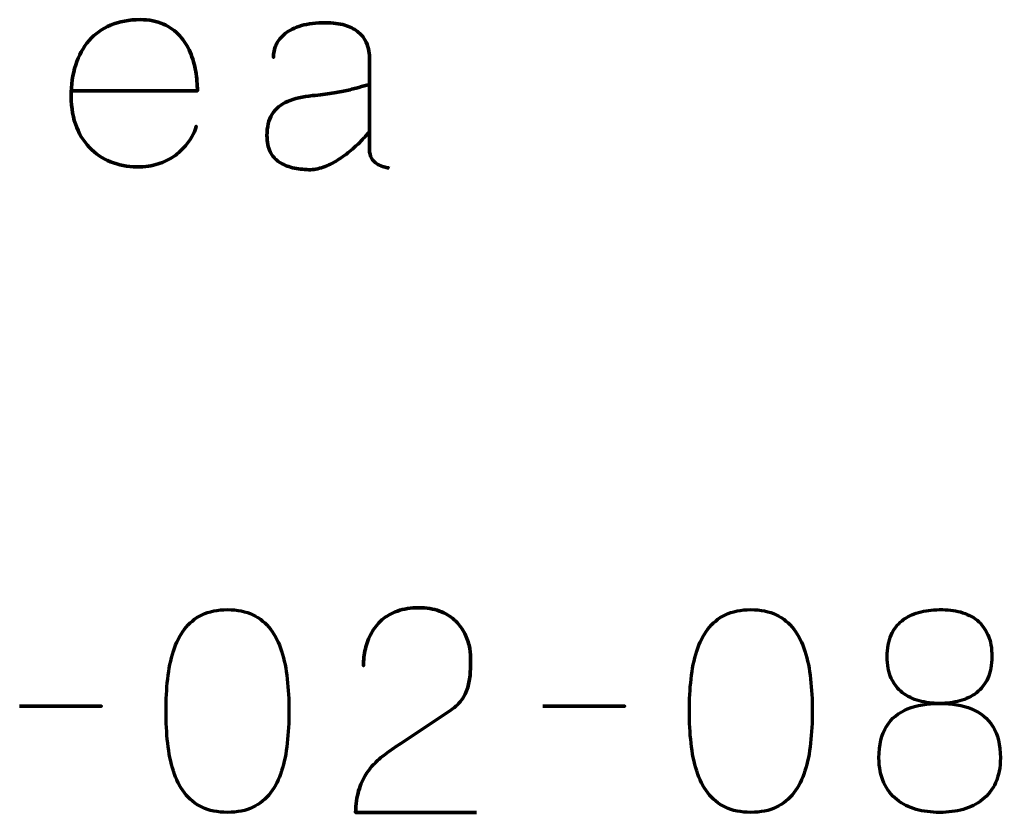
# Model space of a CAD drawing. Header units: centimetres. Extents: x -211 to 242, y -245 to 228.
# Drawn here: x 181.5 to 242.3, y -244.5 to -195.2 of the extents above; entities that cross this region are included whole.
import ezdxf

# ---------------------------------------------------------------- set-up
doc = ezdxf.new("R2010")
doc.units = ezdxf.units.CM
doc.header["$MEASUREMENT"] = 0
doc.layers.add('Layer 1', color=7, linetype='Continuous')

msp = doc.modelspace()

# ---------------------------------------------------------------- linework, layer by layer
at = {"layer": 'Layer 1', "color": 30, "lineweight": 211}
for points, knots in [([(184.67044, -199.6625), (184.67044, -199.6625), (192.48375, -199.6625), (192.48375, -199.6625), (192.48375, -199.6625), (192.48667, -199.26921), (192.45171, -198.8701), (192.38179, -198.45642), (192.38179, -198.45642), (192.31187, -198.04565), (192.19534, -197.64945), (192.03511, -197.26782), (192.03511, -197.26782), (191.87489, -196.88618), (191.65639, -196.54242), (191.38546, -196.23944), (191.38546, -196.23944), (191.11162, -195.93355), (190.77368, -195.69175), (190.37165, -195.51404), (190.37165, -195.51404), (189.96963, -195.33634), (189.48894, -195.24311), (188.93543, -195.2402), (188.93543, -195.2402), (188.24499, -195.24311), (187.63321, -195.35673), (187.10008, -195.58105), (187.10008, -195.58105), (186.56987, -195.80537), (186.12123, -196.12583), (185.75999, -196.54533), (185.75999, -196.54533), (185.39584, -196.96193), (185.11908, -197.46592), (184.93263, -198.04857), (184.93263, -198.04857), (184.74618, -198.63413), (184.65296, -199.28961), (184.65296, -200.01209), (184.65296, -200.01209), (184.65587, -200.73749), (184.7724, -201.3784), (184.99381, -201.929), (184.99381, -201.929), (185.21813, -202.47961), (185.52693, -202.94281), (185.92313, -203.30988), (185.92313, -203.30988), (186.31642, -203.67986), (186.77089, -203.95662), (187.28653, -204.13724), (187.28653, -204.13724), (187.79926, -204.31786), (188.34986, -204.39943), (188.93543, -204.38195), (188.93543, -204.38195), (189.40446, -204.36447), (189.82105, -204.28873), (190.18521, -204.15472), (190.18521, -204.15472), (190.54936, -204.0178), (190.8669, -203.84883), (191.13784, -203.6449), (191.13784, -203.6449), (191.40585, -203.44098), (191.63017, -203.2254), (191.8108, -202.99816), (191.8108, -202.99816), (191.99142, -202.77093), (192.13125, -202.55535), (192.2303, -202.35142), (192.2303, -202.35142), (192.32935, -202.15041), (192.39053, -201.98144), (192.41384, -201.84743), (192.41384, -201.84743), (192.39053, -201.98144), (192.32935, -202.15041), (192.2303, -202.35142), (192.2303, -202.35142), (192.13125, -202.55535), (191.99142, -202.77093), (191.8108, -202.99816), (191.8108, -202.99816), (191.63017, -203.2254), (191.40585, -203.44098), (191.13784, -203.6449), (191.13784, -203.6449), (190.8669, -203.84883), (190.54936, -204.0178), (190.18521, -204.15472), (190.18521, -204.15472), (189.82105, -204.28873), (189.40446, -204.36447), (188.93543, -204.38195), (188.93543, -204.38195), (188.34986, -204.39943), (187.79926, -204.31786), (187.28653, -204.13724), (187.28653, -204.13724), (186.77089, -203.95662), (186.31642, -203.67986), (185.92313, -203.30988), (185.92313, -203.30988), (185.52693, -202.94281), (185.21813, -202.47961), (184.99381, -201.929), (184.99381, -201.929), (184.7724, -201.3784), (184.65587, -200.73749), (184.65296, -200.01209), (184.65296, -200.01209), (184.65296, -199.28961), (184.74618, -198.63413), (184.93263, -198.04857), (184.93263, -198.04857), (185.11908, -197.46592), (185.39584, -196.96193), (185.75999, -196.54533), (185.75999, -196.54533), (186.12123, -196.12583), (186.56987, -195.80537), (187.10008, -195.58105), (187.10008, -195.58105), (187.63321, -195.35673), (188.24499, -195.24311), (188.93543, -195.2402), (188.93543, -195.2402), (189.48894, -195.24311), (189.96963, -195.33634), (190.37165, -195.51404), (190.37165, -195.51404), (190.77368, -195.69175), (191.11162, -195.93355), (191.38546, -196.23944), (191.38546, -196.23944), (191.65639, -196.54242), (191.87489, -196.88618), (192.03511, -197.26782), (192.03511, -197.26782), (192.19534, -197.64945), (192.31187, -198.04565), (192.38179, -198.45642), (192.38179, -198.45642), (192.45171, -198.8701), (192.48667, -199.26921), (192.48375, -199.6625), (192.48375, -199.6625), (192.48375, -199.6625), (184.67044, -199.6625), (184.67044, -199.6625)], [0, 0, 0, 0, 0.02631579, 0.02631579, 0.02631579, 0.02631579, 0.05263158, 0.05263158, 0.05263158, 0.05263158, 0.07894737, 0.07894737, 0.07894737, 0.07894737, 0.10526316, 0.10526316, 0.10526316, 0.10526316, 0.13157895, 0.13157895, 0.13157895, 0.13157895, 0.15789474, 0.15789474, 0.15789474, 0.15789474, 0.18421053, 0.18421053, 0.18421053, 0.18421053, 0.21052632, 0.21052632, 0.21052632, 0.21052632, 0.23684211, 0.23684211, 0.23684211, 0.23684211, 0.26315789, 0.26315789, 0.26315789, 0.26315789, 0.28947368, 0.28947368, 0.28947368, 0.28947368, 0.31578947, 0.31578947, 0.31578947, 0.31578947, 0.34210526, 0.34210526, 0.34210526, 0.34210526, 0.36842105, 0.36842105, 0.36842105, 0.36842105, 0.39473684, 0.39473684, 0.39473684, 0.39473684, 0.42105263, 0.42105263, 0.42105263, 0.42105263, 0.44736842, 0.44736842, 0.44736842, 0.44736842, 0.47368421, 0.47368421, 0.47368421, 0.47368421, 0.5, 0.5, 0.5, 0.5, 0.52631579, 0.52631579, 0.52631579, 0.52631579, 0.55263158, 0.55263158, 0.55263158, 0.55263158, 0.57894737, 0.57894737, 0.57894737, 0.57894737, 0.60526316, 0.60526316, 0.60526316, 0.60526316, 0.63157895, 0.63157895, 0.63157895, 0.63157895, 0.65789474, 0.65789474, 0.65789474, 0.65789474, 0.68421053, 0.68421053, 0.68421053, 0.68421053, 0.71052632, 0.71052632, 0.71052632, 0.71052632, 0.73684211, 0.73684211, 0.73684211, 0.73684211, 0.76315789, 0.76315789, 0.76315789, 0.76315789, 0.78947368, 0.78947368, 0.78947368, 0.78947368, 0.81578947, 0.81578947, 0.81578947, 0.81578947, 0.84210526, 0.84210526, 0.84210526, 0.84210526, 0.86842105, 0.86842105, 0.86842105, 0.86842105, 0.89473684, 0.89473684, 0.89473684, 0.89473684, 0.92105263, 0.92105263, 0.92105263, 0.92105263, 0.94736842, 0.94736842, 0.94736842, 0.94736842, 0.97368421, 0.97368421, 0.97368421, 0.97368421, 1, 1, 1, 1]), ([(204.40474, -204.45187), (204.40183, -204.45187), (204.35813, -204.44604), (204.27656, -204.43439), (204.27656, -204.43439), (204.19207, -204.42274), (204.09011, -204.39361), (203.96775, -204.35282), (203.96775, -204.35282), (203.8454, -204.31203), (203.72304, -204.25086), (203.60069, -204.16929), (203.60069, -204.16929), (203.47833, -204.0848), (203.37637, -203.9741), (203.29188, -203.83718), (203.29188, -203.83718), (203.21031, -203.69734), (203.16661, -203.52546), (203.1637, -203.31571), (203.1637, -203.31571), (203.1637, -203.31571), (203.1637, -197.56497), (203.1637, -197.56497), (203.1637, -197.56497), (203.16661, -197.41639), (203.14622, -197.24742), (203.10544, -197.06098), (203.10544, -197.06098), (203.06756, -196.87453), (202.99182, -196.68808), (202.88403, -196.49581), (202.88403, -196.49581), (202.77624, -196.30645), (202.61892, -196.13165), (202.415, -195.97142), (202.415, -195.97142), (202.21398, -195.8112), (201.94888, -195.68301), (201.62551, -195.58396), (201.62551, -195.58396), (201.30214, -195.48491), (200.90594, -195.43539), (200.43691, -195.43247), (200.43691, -195.43247), (199.84843, -195.43539), (199.34735, -195.49657), (198.93659, -195.61601), (198.93659, -195.61601), (198.52291, -195.73545), (198.1908, -195.89859), (197.93443, -196.10252), (197.93443, -196.10252), (197.68098, -196.30936), (197.49453, -196.53951), (197.378, -196.79587), (197.378, -196.79587), (197.25856, -197.05515), (197.20029, -197.32317), (197.20321, -197.59993), (197.20321, -197.59993), (197.20029, -197.32317), (197.25856, -197.05515), (197.378, -196.79587), (197.378, -196.79587), (197.49453, -196.53951), (197.68098, -196.30936), (197.93443, -196.10252), (197.93443, -196.10252), (198.1908, -195.89859), (198.52291, -195.73545), (198.93659, -195.61601), (198.93659, -195.61601), (199.34735, -195.49657), (199.84843, -195.43539), (200.43691, -195.43247), (200.43691, -195.43247), (200.90594, -195.43539), (201.30214, -195.48491), (201.62551, -195.58396), (201.62551, -195.58396), (201.94888, -195.68301), (202.21398, -195.8112), (202.415, -195.97142), (202.415, -195.97142), (202.61892, -196.13165), (202.77624, -196.30645), (202.88403, -196.49581), (202.88403, -196.49581), (202.99182, -196.68808), (203.06756, -196.87453), (203.10544, -197.06098), (203.10544, -197.06098), (203.14622, -197.24742), (203.16661, -197.41639), (203.1637, -197.56497), (203.1637, -197.56497), (203.1637, -197.56497), (203.1637, -203.31571), (203.1637, -203.31571), (203.1637, -203.31571), (203.16661, -203.52546), (203.21031, -203.69734), (203.29188, -203.83718), (203.29188, -203.83718), (203.37637, -203.9741), (203.47833, -204.0848), (203.60069, -204.16929), (203.60069, -204.16929), (203.72304, -204.25086), (203.8454, -204.31203), (203.96775, -204.35282), (203.96775, -204.35282), (204.09011, -204.39361), (204.19207, -204.42274), (204.27656, -204.43439), (204.27656, -204.43439), (204.35813, -204.44604), (204.40183, -204.45187), (204.40474, -204.45187)], [0, 0, 0, 0, 0.03333333, 0.03333333, 0.03333333, 0.03333333, 0.06666667, 0.06666667, 0.06666667, 0.06666667, 0.1, 0.1, 0.1, 0.1, 0.13333333, 0.13333333, 0.13333333, 0.13333333, 0.16666667, 0.16666667, 0.16666667, 0.16666667, 0.2, 0.2, 0.2, 0.2, 0.23333333, 0.23333333, 0.23333333, 0.23333333, 0.26666667, 0.26666667, 0.26666667, 0.26666667, 0.3, 0.3, 0.3, 0.3, 0.33333333, 0.33333333, 0.33333333, 0.33333333, 0.36666667, 0.36666667, 0.36666667, 0.36666667, 0.4, 0.4, 0.4, 0.4, 0.43333333, 0.43333333, 0.43333333, 0.43333333, 0.46666667, 0.46666667, 0.46666667, 0.46666667, 0.5, 0.5, 0.5, 0.5, 0.53333333, 0.53333333, 0.53333333, 0.53333333, 0.56666667, 0.56666667, 0.56666667, 0.56666667, 0.6, 0.6, 0.6, 0.6, 0.63333333, 0.63333333, 0.63333333, 0.63333333, 0.66666667, 0.66666667, 0.66666667, 0.66666667, 0.7, 0.7, 0.7, 0.7, 0.73333333, 0.73333333, 0.73333333, 0.73333333, 0.76666667, 0.76666667, 0.76666667, 0.76666667, 0.8, 0.8, 0.8, 0.8, 0.83333333, 0.83333333, 0.83333333, 0.83333333, 0.86666667, 0.86666667, 0.86666667, 0.86666667, 0.9, 0.9, 0.9, 0.9, 0.93333333, 0.93333333, 0.93333333, 0.93333333, 0.96666667, 0.96666667, 0.96666667, 0.96666667, 1, 1, 1, 1]), ([(203.1637, -202.16206), (203.05591, -202.31646), (202.90442, -202.49708), (202.70923, -202.70393), (202.70923, -202.70393), (202.51405, -202.91368), (202.28681, -203.12635), (202.02754, -203.34484), (202.02754, -203.34484), (201.76826, -203.56333), (201.4915, -203.76726), (201.19726, -203.95371), (201.19726, -203.95371), (200.90302, -204.14015), (200.60296, -204.28873), (200.29707, -204.39943), (200.29707, -204.39943), (199.99118, -204.51013), (199.69403, -204.56257), (199.40562, -204.55675), (199.40562, -204.55675), (199.04146, -204.54509), (198.70061, -204.50431), (198.38598, -204.43148), (198.38598, -204.43148), (198.07135, -204.35573), (197.79751, -204.24212), (197.55862, -204.08189), (197.55862, -204.08189), (197.32265, -203.92457), (197.1362, -203.71191), (197.00511, -203.44389), (197.00511, -203.44389), (196.8711, -203.17587), (196.80409, -202.84085), (196.80118, -202.44173), (196.80118, -202.44173), (196.80118, -201.90278), (196.90897, -201.45997), (197.12455, -201.1133), (197.12455, -201.1133), (197.33722, -200.76953), (197.65476, -200.50443), (198.07427, -200.32089), (198.07427, -200.32089), (198.49669, -200.13445), (199.01524, -200.015), (199.63285, -199.95965), (199.63285, -199.95965), (200.09023, -199.91595), (200.48934, -199.86643), (200.83602, -199.81108), (200.83602, -199.81108), (201.1827, -199.75572), (201.48859, -199.69746), (201.75952, -199.63628), (201.75952, -199.63628), (202.02754, -199.5751), (202.27516, -199.51101), (202.50239, -199.44692), (202.50239, -199.44692), (202.72671, -199.38574), (202.94812, -199.32165), (203.1637, -199.26047), (203.1637, -199.26047), (202.94812, -199.32165), (202.72671, -199.38574), (202.50239, -199.44692), (202.50239, -199.44692), (202.27516, -199.51101), (202.02754, -199.5751), (201.75952, -199.63628), (201.75952, -199.63628), (201.48859, -199.69746), (201.1827, -199.75572), (200.83602, -199.81108), (200.83602, -199.81108), (200.48934, -199.86643), (200.09023, -199.91595), (199.63285, -199.95965), (199.63285, -199.95965), (199.01524, -200.015), (198.49669, -200.13445), (198.07427, -200.32089), (198.07427, -200.32089), (197.65476, -200.50443), (197.33722, -200.76953), (197.12455, -201.1133), (197.12455, -201.1133), (196.90897, -201.45997), (196.80118, -201.90278), (196.80118, -202.44173), (196.80118, -202.44173), (196.80409, -202.84085), (196.8711, -203.17587), (197.00511, -203.44389), (197.00511, -203.44389), (197.1362, -203.71191), (197.32265, -203.92457), (197.55862, -204.08189), (197.55862, -204.08189), (197.79751, -204.24212), (198.07135, -204.35573), (198.38598, -204.43148), (198.38598, -204.43148), (198.70061, -204.50431), (199.04146, -204.54509), (199.40562, -204.55675), (199.40562, -204.55675), (199.69403, -204.56257), (199.99118, -204.51013), (200.29707, -204.39943), (200.29707, -204.39943), (200.60296, -204.28873), (200.90302, -204.14015), (201.19726, -203.95371), (201.19726, -203.95371), (201.4915, -203.76726), (201.76826, -203.56333), (202.02754, -203.34484), (202.02754, -203.34484), (202.28681, -203.12635), (202.51405, -202.91368), (202.70923, -202.70393), (202.70923, -202.70393), (202.90442, -202.49708), (203.05591, -202.31646), (203.1637, -202.16206)], [0, 0, 0, 0, 0.03125, 0.03125, 0.03125, 0.03125, 0.0625, 0.0625, 0.0625, 0.0625, 0.09375, 0.09375, 0.09375, 0.09375, 0.125, 0.125, 0.125, 0.125, 0.15625, 0.15625, 0.15625, 0.15625, 0.1875, 0.1875, 0.1875, 0.1875, 0.21875, 0.21875, 0.21875, 0.21875, 0.25, 0.25, 0.25, 0.25, 0.28125, 0.28125, 0.28125, 0.28125, 0.3125, 0.3125, 0.3125, 0.3125, 0.34375, 0.34375, 0.34375, 0.34375, 0.375, 0.375, 0.375, 0.375, 0.40625, 0.40625, 0.40625, 0.40625, 0.4375, 0.4375, 0.4375, 0.4375, 0.46875, 0.46875, 0.46875, 0.46875, 0.5, 0.5, 0.5, 0.5, 0.53125, 0.53125, 0.53125, 0.53125, 0.5625, 0.5625, 0.5625, 0.5625, 0.59375, 0.59375, 0.59375, 0.59375, 0.625, 0.625, 0.625, 0.625, 0.65625, 0.65625, 0.65625, 0.65625, 0.6875, 0.6875, 0.6875, 0.6875, 0.71875, 0.71875, 0.71875, 0.71875, 0.75, 0.75, 0.75, 0.75, 0.78125, 0.78125, 0.78125, 0.78125, 0.8125, 0.8125, 0.8125, 0.8125, 0.84375, 0.84375, 0.84375, 0.84375, 0.875, 0.875, 0.875, 0.875, 0.90625, 0.90625, 0.90625, 0.90625, 0.9375, 0.9375, 0.9375, 0.9375, 0.96875, 0.96875, 0.96875, 0.96875, 1, 1, 1, 1]), ([(194.35263, -244.45187), (194.96441, -244.44896), (195.49171, -244.34117), (195.93161, -244.13141), (195.93161, -244.13141), (196.36859, -243.92166), (196.73275, -243.6216), (197.02407, -243.23996), (197.02407, -243.23996), (197.31248, -242.85541), (197.53972, -242.40095), (197.70868, -241.87656), (197.70868, -241.87656), (197.87474, -241.35218), (197.99418, -240.77827), (198.06119, -240.14901), (198.06119, -240.14901), (198.1311, -239.51975), (198.16606, -238.85845), (198.16315, -238.15927), (198.16315, -238.15927), (198.16606, -237.463), (198.1311, -236.8017), (198.06119, -236.17535), (198.06119, -236.17535), (197.99418, -235.549), (197.87474, -234.97218), (197.70868, -234.4478), (197.70868, -234.4478), (197.53972, -233.92633), (197.31248, -233.47186), (197.02407, -233.0844), (197.02407, -233.0844), (196.73275, -232.69985), (196.36859, -232.39979), (195.93161, -232.19004), (195.93161, -232.19004), (195.49171, -231.97737), (194.96441, -231.86958), (194.35263, -231.86667), (194.35263, -231.86667), (193.74085, -231.86958), (193.21355, -231.97737), (192.77365, -232.19004), (192.77365, -232.19004), (192.33667, -232.39979), (191.97251, -232.69985), (191.68119, -233.0844), (191.68119, -233.0844), (191.39278, -233.47186), (191.16554, -233.92633), (190.99658, -234.4478), (190.99658, -234.4478), (190.83052, -234.97218), (190.71108, -235.549), (190.64407, -236.17535), (190.64407, -236.17535), (190.57416, -236.8017), (190.5392, -237.463), (190.54211, -238.15927), (190.54211, -238.15927), (190.5392, -238.85845), (190.57416, -239.51975), (190.64407, -240.14901), (190.64407, -240.14901), (190.71108, -240.77827), (190.83052, -241.35218), (190.99658, -241.87656), (190.99658, -241.87656), (191.16554, -242.40095), (191.39278, -242.85541), (191.68119, -243.23996), (191.68119, -243.23996), (191.97251, -243.6216), (192.33667, -243.92166), (192.77365, -244.13141), (192.77365, -244.13141), (193.21355, -244.34117), (193.74085, -244.44896), (194.35263, -244.45187)], [0, 0, 0, 0, 0.05, 0.05, 0.05, 0.05, 0.1, 0.1, 0.1, 0.1, 0.15, 0.15, 0.15, 0.15, 0.2, 0.2, 0.2, 0.2, 0.25, 0.25, 0.25, 0.25, 0.3, 0.3, 0.3, 0.3, 0.35, 0.35, 0.35, 0.35, 0.4, 0.4, 0.4, 0.4, 0.45, 0.45, 0.45, 0.45, 0.5, 0.5, 0.5, 0.5, 0.55, 0.55, 0.55, 0.55, 0.6, 0.6, 0.6, 0.6, 0.65, 0.65, 0.65, 0.65, 0.7, 0.7, 0.7, 0.7, 0.75, 0.75, 0.75, 0.75, 0.8, 0.8, 0.8, 0.8, 0.85, 0.85, 0.85, 0.85, 0.9, 0.9, 0.9, 0.9, 0.95, 0.95, 0.95, 0.95, 1, 1, 1, 1]), ([(194.35263, -244.45187), (194.96441, -244.44896), (195.49171, -244.34117), (195.93161, -244.13141), (195.93161, -244.13141), (196.36859, -243.92166), (196.73275, -243.6216), (197.02407, -243.23996), (197.02407, -243.23996), (197.31248, -242.85541), (197.53972, -242.40095), (197.70868, -241.87656), (197.70868, -241.87656), (197.87474, -241.35218), (197.99418, -240.77827), (198.06119, -240.14901), (198.06119, -240.14901), (198.1311, -239.51975), (198.16606, -238.85845), (198.16315, -238.15927), (198.16315, -238.15927), (198.16606, -237.463), (198.1311, -236.8017), (198.06119, -236.17535), (198.06119, -236.17535), (197.99418, -235.549), (197.87474, -234.97218), (197.70868, -234.4478), (197.70868, -234.4478), (197.53972, -233.92633), (197.31248, -233.47186), (197.02407, -233.0844), (197.02407, -233.0844), (196.73275, -232.69985), (196.36859, -232.39979), (195.93161, -232.19004), (195.93161, -232.19004), (195.49171, -231.97737), (194.96441, -231.86958), (194.35263, -231.86667), (194.35263, -231.86667), (193.74085, -231.86958), (193.21355, -231.97737), (192.77365, -232.19004), (192.77365, -232.19004), (192.33667, -232.39979), (191.97251, -232.69985), (191.68119, -233.0844), (191.68119, -233.0844), (191.39278, -233.47186), (191.16554, -233.92633), (190.99658, -234.4478), (190.99658, -234.4478), (190.83052, -234.97218), (190.71108, -235.549), (190.64407, -236.17535), (190.64407, -236.17535), (190.57416, -236.8017), (190.5392, -237.463), (190.54211, -238.15927), (190.54211, -238.15927), (190.5392, -238.85845), (190.57416, -239.51975), (190.64407, -240.14901), (190.64407, -240.14901), (190.71108, -240.77827), (190.83052, -241.35218), (190.99658, -241.87656), (190.99658, -241.87656), (191.16554, -242.40095), (191.39278, -242.85541), (191.68119, -243.23996), (191.68119, -243.23996), (191.97251, -243.6216), (192.33667, -243.92166), (192.77365, -244.13141), (192.77365, -244.13141), (193.21355, -244.34117), (193.74085, -244.44896), (194.35263, -244.45187)], [0, 0, 0, 0, 0.05, 0.05, 0.05, 0.05, 0.1, 0.1, 0.1, 0.1, 0.15, 0.15, 0.15, 0.15, 0.2, 0.2, 0.2, 0.2, 0.25, 0.25, 0.25, 0.25, 0.3, 0.3, 0.3, 0.3, 0.35, 0.35, 0.35, 0.35, 0.4, 0.4, 0.4, 0.4, 0.45, 0.45, 0.45, 0.45, 0.5, 0.5, 0.5, 0.5, 0.55, 0.55, 0.55, 0.55, 0.6, 0.6, 0.6, 0.6, 0.65, 0.65, 0.65, 0.65, 0.7, 0.7, 0.7, 0.7, 0.75, 0.75, 0.75, 0.75, 0.8, 0.8, 0.8, 0.8, 0.85, 0.85, 0.85, 0.85, 0.9, 0.9, 0.9, 0.9, 0.95, 0.95, 0.95, 0.95, 1, 1, 1, 1]), ([(209.80446, -244.45187), (209.80446, -244.45187), (202.30578, -244.45187), (202.30578, -244.45187), (202.30578, -244.45187), (202.32035, -243.94497), (202.38444, -243.49633), (202.49223, -243.11178), (202.49223, -243.11178), (202.60293, -242.72723), (202.75151, -242.38929), (202.93504, -242.09797), (202.93504, -242.09797), (203.12149, -241.80665), (203.33415, -241.54737), (203.57595, -241.32014), (203.57595, -241.32014), (203.81775, -241.08999), (204.07703, -240.88024), (204.3567, -240.68214), (204.3567, -240.68214), (204.63637, -240.48695), (204.92478, -240.29176), (205.22485, -240.09949), (205.22485, -240.09949), (205.22485, -240.09949), (208.21383, -238.10683), (208.21383, -238.10683), (208.21383, -238.10683), (208.51972, -237.89125), (208.75861, -237.65528), (208.92758, -237.40183), (208.92758, -237.40183), (209.09946, -237.14837), (209.2189, -236.88036), (209.29173, -236.59777), (209.29173, -236.59777), (209.36165, -236.3181), (209.40535, -236.02969), (209.41992, -235.73836), (209.41992, -235.73836), (209.43448, -235.44413), (209.44031, -235.14989), (209.4374, -234.85565), (209.4374, -234.85565), (209.4374, -234.61385), (209.40535, -234.35457), (209.34126, -234.0749), (209.34126, -234.0749), (209.27425, -233.79815), (209.16938, -233.52139), (209.0208, -233.24754), (209.0208, -233.24754), (208.87223, -232.9737), (208.67413, -232.72316), (208.4265, -232.49593), (208.4265, -232.49593), (208.17888, -232.27161), (207.87299, -232.09099), (207.50883, -231.95406), (207.50883, -231.95406), (207.14467, -231.81714), (206.71643, -231.74722), (206.22118, -231.74431), (206.22118, -231.74431), (205.72301, -231.74722), (205.28311, -231.81714), (204.90439, -231.95115), (204.90439, -231.95115), (204.52567, -232.08516), (204.2023, -232.27161), (203.93428, -232.50758), (203.93428, -232.50758), (203.66626, -232.74355), (203.45068, -233.0174), (203.28172, -233.32329), (203.28172, -233.32329), (203.11275, -233.62918), (202.99039, -233.95546), (202.91173, -234.29922), (202.91173, -234.29922), (202.83308, -234.64299), (202.79521, -234.99257), (202.79521, -235.34508), (202.79521, -235.34508), (202.79521, -234.99257), (202.83308, -234.64299), (202.91173, -234.29922), (202.91173, -234.29922), (202.99039, -233.95546), (203.11275, -233.62918), (203.28172, -233.32329), (203.28172, -233.32329), (203.45068, -233.0174), (203.66626, -232.74355), (203.93428, -232.50758), (203.93428, -232.50758), (204.2023, -232.27161), (204.52567, -232.08516), (204.90439, -231.95115), (204.90439, -231.95115), (205.28311, -231.81714), (205.72301, -231.74722), (206.22118, -231.74431), (206.22118, -231.74431), (206.71643, -231.74722), (207.14467, -231.81714), (207.50883, -231.95406), (207.50883, -231.95406), (207.87299, -232.09099), (208.17888, -232.27161), (208.4265, -232.49593), (208.4265, -232.49593), (208.67413, -232.72316), (208.87223, -232.9737), (209.0208, -233.24754), (209.0208, -233.24754), (209.16938, -233.52139), (209.27425, -233.79815), (209.34126, -234.0749), (209.34126, -234.0749), (209.40535, -234.35457), (209.4374, -234.61385), (209.4374, -234.85565), (209.4374, -234.85565), (209.44031, -235.14989), (209.43448, -235.44413), (209.41992, -235.73836), (209.41992, -235.73836), (209.40535, -236.02969), (209.36165, -236.3181), (209.29173, -236.59777), (209.29173, -236.59777), (209.2189, -236.88036), (209.09946, -237.14837), (208.92758, -237.40183), (208.92758, -237.40183), (208.75861, -237.65528), (208.51972, -237.89125), (208.21383, -238.10683), (208.21383, -238.10683), (208.21383, -238.10683), (205.22485, -240.09949), (205.22485, -240.09949), (205.22485, -240.09949), (204.92478, -240.29176), (204.63637, -240.48695), (204.3567, -240.68214), (204.3567, -240.68214), (204.07703, -240.88024), (203.81775, -241.08999), (203.57595, -241.32014), (203.57595, -241.32014), (203.33415, -241.54737), (203.12149, -241.80665), (202.93504, -242.09797), (202.93504, -242.09797), (202.75151, -242.38929), (202.60293, -242.72723), (202.49223, -243.11178), (202.49223, -243.11178), (202.38444, -243.49633), (202.32035, -243.94497), (202.30578, -244.45187), (202.30578, -244.45187), (202.30578, -244.45187), (209.80446, -244.45187), (209.80446, -244.45187)], [0, 0, 0, 0, 0.02380952, 0.02380952, 0.02380952, 0.02380952, 0.04761905, 0.04761905, 0.04761905, 0.04761905, 0.07142857, 0.07142857, 0.07142857, 0.07142857, 0.0952381, 0.0952381, 0.0952381, 0.0952381, 0.11904762, 0.11904762, 0.11904762, 0.11904762, 0.14285714, 0.14285714, 0.14285714, 0.14285714, 0.16666667, 0.16666667, 0.16666667, 0.16666667, 0.19047619, 0.19047619, 0.19047619, 0.19047619, 0.21428571, 0.21428571, 0.21428571, 0.21428571, 0.23809524, 0.23809524, 0.23809524, 0.23809524, 0.26190476, 0.26190476, 0.26190476, 0.26190476, 0.28571429, 0.28571429, 0.28571429, 0.28571429, 0.30952381, 0.30952381, 0.30952381, 0.30952381, 0.33333333, 0.33333333, 0.33333333, 0.33333333, 0.35714286, 0.35714286, 0.35714286, 0.35714286, 0.38095238, 0.38095238, 0.38095238, 0.38095238, 0.4047619, 0.4047619, 0.4047619, 0.4047619, 0.42857143, 0.42857143, 0.42857143, 0.42857143, 0.45238095, 0.45238095, 0.45238095, 0.45238095, 0.47619048, 0.47619048, 0.47619048, 0.47619048, 0.5, 0.5, 0.5, 0.5, 0.52380952, 0.52380952, 0.52380952, 0.52380952, 0.54761905, 0.54761905, 0.54761905, 0.54761905, 0.57142857, 0.57142857, 0.57142857, 0.57142857, 0.5952381, 0.5952381, 0.5952381, 0.5952381, 0.61904762, 0.61904762, 0.61904762, 0.61904762, 0.64285714, 0.64285714, 0.64285714, 0.64285714, 0.66666667, 0.66666667, 0.66666667, 0.66666667, 0.69047619, 0.69047619, 0.69047619, 0.69047619, 0.71428571, 0.71428571, 0.71428571, 0.71428571, 0.73809524, 0.73809524, 0.73809524, 0.73809524, 0.76190476, 0.76190476, 0.76190476, 0.76190476, 0.78571429, 0.78571429, 0.78571429, 0.78571429, 0.80952381, 0.80952381, 0.80952381, 0.80952381, 0.83333333, 0.83333333, 0.83333333, 0.83333333, 0.85714286, 0.85714286, 0.85714286, 0.85714286, 0.88095238, 0.88095238, 0.88095238, 0.88095238, 0.9047619, 0.9047619, 0.9047619, 0.9047619, 0.92857143, 0.92857143, 0.92857143, 0.92857143, 0.95238095, 0.95238095, 0.95238095, 0.95238095, 0.97619048, 0.97619048, 0.97619048, 0.97619048, 1, 1, 1, 1]), ([(226.82944, -244.45187), (227.44122, -244.44896), (227.96852, -244.34117), (228.40842, -244.13141), (228.40842, -244.13141), (228.8454, -243.92166), (229.20956, -243.6216), (229.50088, -243.23996), (229.50088, -243.23996), (229.78929, -242.85541), (230.01653, -242.40095), (230.18549, -241.87656), (230.18549, -241.87656), (230.35155, -241.35218), (230.47099, -240.77827), (230.538, -240.14901), (230.538, -240.14901), (230.60791, -239.51975), (230.64287, -238.85845), (230.63996, -238.15927), (230.63996, -238.15927), (230.64287, -237.463), (230.60791, -236.8017), (230.538, -236.17535), (230.538, -236.17535), (230.47099, -235.549), (230.35155, -234.97218), (230.18549, -234.4478), (230.18549, -234.4478), (230.01653, -233.92633), (229.78929, -233.47186), (229.50088, -233.0844), (229.50088, -233.0844), (229.20956, -232.69985), (228.8454, -232.39979), (228.40842, -232.19004), (228.40842, -232.19004), (227.96852, -231.97737), (227.44122, -231.86958), (226.82944, -231.86667), (226.82944, -231.86667), (226.21766, -231.86958), (225.69036, -231.97737), (225.25046, -232.19004), (225.25046, -232.19004), (224.81348, -232.39979), (224.44932, -232.69985), (224.158, -233.0844), (224.158, -233.0844), (223.86959, -233.47186), (223.64235, -233.92633), (223.47339, -234.4478), (223.47339, -234.4478), (223.30733, -234.97218), (223.18789, -235.549), (223.12088, -236.17535), (223.12088, -236.17535), (223.05097, -236.8017), (223.01601, -237.463), (223.01892, -238.15927), (223.01892, -238.15927), (223.01601, -238.85845), (223.05097, -239.51975), (223.12088, -240.14901), (223.12088, -240.14901), (223.18789, -240.77827), (223.30733, -241.35218), (223.47339, -241.87656), (223.47339, -241.87656), (223.64235, -242.40095), (223.86959, -242.85541), (224.158, -243.23996), (224.158, -243.23996), (224.44932, -243.6216), (224.81348, -243.92166), (225.25046, -244.13141), (225.25046, -244.13141), (225.69036, -244.34117), (226.21766, -244.44896), (226.82944, -244.45187)], [0, 0, 0, 0, 0.05, 0.05, 0.05, 0.05, 0.1, 0.1, 0.1, 0.1, 0.15, 0.15, 0.15, 0.15, 0.2, 0.2, 0.2, 0.2, 0.25, 0.25, 0.25, 0.25, 0.3, 0.3, 0.3, 0.3, 0.35, 0.35, 0.35, 0.35, 0.4, 0.4, 0.4, 0.4, 0.45, 0.45, 0.45, 0.45, 0.5, 0.5, 0.5, 0.5, 0.55, 0.55, 0.55, 0.55, 0.6, 0.6, 0.6, 0.6, 0.65, 0.65, 0.65, 0.65, 0.7, 0.7, 0.7, 0.7, 0.75, 0.75, 0.75, 0.75, 0.8, 0.8, 0.8, 0.8, 0.85, 0.85, 0.85, 0.85, 0.9, 0.9, 0.9, 0.9, 0.95, 0.95, 0.95, 0.95, 1, 1, 1, 1]), ([(226.82944, -244.45187), (227.44122, -244.44896), (227.96852, -244.34117), (228.40842, -244.13141), (228.40842, -244.13141), (228.8454, -243.92166), (229.20956, -243.6216), (229.50088, -243.23996), (229.50088, -243.23996), (229.78929, -242.85541), (230.01653, -242.40095), (230.18549, -241.87656), (230.18549, -241.87656), (230.35155, -241.35218), (230.47099, -240.77827), (230.538, -240.14901), (230.538, -240.14901), (230.60791, -239.51975), (230.64287, -238.85845), (230.63996, -238.15927), (230.63996, -238.15927), (230.64287, -237.463), (230.60791, -236.8017), (230.538, -236.17535), (230.538, -236.17535), (230.47099, -235.549), (230.35155, -234.97218), (230.18549, -234.4478), (230.18549, -234.4478), (230.01653, -233.92633), (229.78929, -233.47186), (229.50088, -233.0844), (229.50088, -233.0844), (229.20956, -232.69985), (228.8454, -232.39979), (228.40842, -232.19004), (228.40842, -232.19004), (227.96852, -231.97737), (227.44122, -231.86958), (226.82944, -231.86667), (226.82944, -231.86667), (226.21766, -231.86958), (225.69036, -231.97737), (225.25046, -232.19004), (225.25046, -232.19004), (224.81348, -232.39979), (224.44932, -232.69985), (224.158, -233.0844), (224.158, -233.0844), (223.86959, -233.47186), (223.64235, -233.92633), (223.47339, -234.4478), (223.47339, -234.4478), (223.30733, -234.97218), (223.18789, -235.549), (223.12088, -236.17535), (223.12088, -236.17535), (223.05097, -236.8017), (223.01601, -237.463), (223.01892, -238.15927), (223.01892, -238.15927), (223.01601, -238.85845), (223.05097, -239.51975), (223.12088, -240.14901), (223.12088, -240.14901), (223.18789, -240.77827), (223.30733, -241.35218), (223.47339, -241.87656), (223.47339, -241.87656), (223.64235, -242.40095), (223.86959, -242.85541), (224.158, -243.23996), (224.158, -243.23996), (224.44932, -243.6216), (224.81348, -243.92166), (225.25046, -244.13141), (225.25046, -244.13141), (225.69036, -244.34117), (226.21766, -244.44896), (226.82944, -244.45187)], [0, 0, 0, 0, 0.05, 0.05, 0.05, 0.05, 0.1, 0.1, 0.1, 0.1, 0.15, 0.15, 0.15, 0.15, 0.2, 0.2, 0.2, 0.2, 0.25, 0.25, 0.25, 0.25, 0.3, 0.3, 0.3, 0.3, 0.35, 0.35, 0.35, 0.35, 0.4, 0.4, 0.4, 0.4, 0.45, 0.45, 0.45, 0.45, 0.5, 0.5, 0.5, 0.5, 0.55, 0.55, 0.55, 0.55, 0.6, 0.6, 0.6, 0.6, 0.65, 0.65, 0.65, 0.65, 0.7, 0.7, 0.7, 0.7, 0.75, 0.75, 0.75, 0.75, 0.8, 0.8, 0.8, 0.8, 0.85, 0.85, 0.85, 0.85, 0.9, 0.9, 0.9, 0.9, 0.95, 0.95, 0.95, 0.95, 1, 1, 1, 1]), ([(238.54067, -237.68732), (238.98931, -237.68732), (239.40882, -237.63488), (239.80211, -237.53001), (239.80211, -237.53001), (240.19248, -237.42222), (240.53624, -237.25325), (240.83631, -237.0231), (240.83631, -237.0231), (241.13346, -236.79296), (241.36652, -236.49289), (241.53548, -236.12291), (241.53548, -236.12291), (241.70445, -235.75584), (241.78894, -235.31012), (241.79185, -234.78573), (241.79185, -234.78573), (241.78894, -234.26135), (241.70737, -233.81271), (241.54714, -233.43982), (241.54714, -233.43982), (241.38691, -233.06692), (241.15968, -232.76103), (240.86835, -232.52506), (240.86835, -232.52506), (240.57703, -232.292), (240.23327, -232.12012), (239.83706, -232.01233), (239.83706, -232.01233), (239.44378, -231.90454), (239.0097, -231.85793), (238.54067, -231.86667), (238.54067, -231.86667), (238.07164, -231.87249), (237.63757, -231.93367), (237.24428, -232.04146), (237.24428, -232.04146), (236.84808, -232.15216), (236.50432, -232.32113), (236.21299, -232.55128), (236.21299, -232.55128), (235.92167, -232.78142), (235.69444, -233.08149), (235.53421, -233.44856), (235.53421, -233.44856), (235.37398, -233.81854), (235.29241, -234.26135), (235.28949, -234.78573), (235.28949, -234.78573), (235.29241, -235.31012), (235.37689, -235.75584), (235.54586, -236.12291), (235.54586, -236.12291), (235.71483, -236.49289), (235.94789, -236.79296), (236.24795, -237.0231), (236.24795, -237.0231), (236.5451, -237.25325), (236.88886, -237.42222), (237.27924, -237.53001), (237.27924, -237.53001), (237.67253, -237.63488), (238.09203, -237.68732), (238.54067, -237.68732)], [0, 0, 0, 0, 0.0625, 0.0625, 0.0625, 0.0625, 0.125, 0.125, 0.125, 0.125, 0.1875, 0.1875, 0.1875, 0.1875, 0.25, 0.25, 0.25, 0.25, 0.3125, 0.3125, 0.3125, 0.3125, 0.375, 0.375, 0.375, 0.375, 0.4375, 0.4375, 0.4375, 0.4375, 0.5, 0.5, 0.5, 0.5, 0.5625, 0.5625, 0.5625, 0.5625, 0.625, 0.625, 0.625, 0.625, 0.6875, 0.6875, 0.6875, 0.6875, 0.75, 0.75, 0.75, 0.75, 0.8125, 0.8125, 0.8125, 0.8125, 0.875, 0.875, 0.875, 0.875, 0.9375, 0.9375, 0.9375, 0.9375, 1, 1, 1, 1]), ([(238.54067, -237.68732), (238.98931, -237.68732), (239.40882, -237.63488), (239.80211, -237.53001), (239.80211, -237.53001), (240.19248, -237.42222), (240.53624, -237.25325), (240.83631, -237.0231), (240.83631, -237.0231), (241.13346, -236.79296), (241.36652, -236.49289), (241.53548, -236.12291), (241.53548, -236.12291), (241.70445, -235.75584), (241.78894, -235.31012), (241.79185, -234.78573), (241.79185, -234.78573), (241.78894, -234.26135), (241.70737, -233.81271), (241.54714, -233.43982), (241.54714, -233.43982), (241.38691, -233.06692), (241.15968, -232.76103), (240.86835, -232.52506), (240.86835, -232.52506), (240.57703, -232.292), (240.23327, -232.12012), (239.83706, -232.01233), (239.83706, -232.01233), (239.44378, -231.90454), (239.0097, -231.85793), (238.54067, -231.86667), (238.54067, -231.86667), (238.07164, -231.87249), (237.63757, -231.93367), (237.24428, -232.04146), (237.24428, -232.04146), (236.84808, -232.15216), (236.50432, -232.32113), (236.21299, -232.55128), (236.21299, -232.55128), (235.92167, -232.78142), (235.69444, -233.08149), (235.53421, -233.44856), (235.53421, -233.44856), (235.37398, -233.81854), (235.29241, -234.26135), (235.28949, -234.78573), (235.28949, -234.78573), (235.29241, -235.31012), (235.37689, -235.75584), (235.54586, -236.12291), (235.54586, -236.12291), (235.71483, -236.49289), (235.94789, -236.79296), (236.24795, -237.0231), (236.24795, -237.0231), (236.5451, -237.25325), (236.88886, -237.42222), (237.27924, -237.53001), (237.27924, -237.53001), (237.67253, -237.63488), (238.09203, -237.68732), (238.54067, -237.68732)], [0, 0, 0, 0, 0.0625, 0.0625, 0.0625, 0.0625, 0.125, 0.125, 0.125, 0.125, 0.1875, 0.1875, 0.1875, 0.1875, 0.25, 0.25, 0.25, 0.25, 0.3125, 0.3125, 0.3125, 0.3125, 0.375, 0.375, 0.375, 0.375, 0.4375, 0.4375, 0.4375, 0.4375, 0.5, 0.5, 0.5, 0.5, 0.5625, 0.5625, 0.5625, 0.5625, 0.625, 0.625, 0.625, 0.625, 0.6875, 0.6875, 0.6875, 0.6875, 0.75, 0.75, 0.75, 0.75, 0.8125, 0.8125, 0.8125, 0.8125, 0.875, 0.875, 0.875, 0.875, 0.9375, 0.9375, 0.9375, 0.9375, 1, 1, 1, 1]), ([(181.4528, -237.86212), (181.4528, -237.86212), (186.53932, -237.86212), (186.53932, -237.86212), (186.53932, -237.86212), (186.53932, -237.86212), (181.4528, -237.86212), (181.4528, -237.86212)], [0, 0, 0, 0, 0.5, 0.5, 0.5, 0.5, 1, 1, 1, 1]), ([(213.92961, -237.86212), (213.92961, -237.86212), (219.01613, -237.86212), (219.01613, -237.86212), (219.01613, -237.86212), (219.01613, -237.86212), (213.92961, -237.86212), (213.92961, -237.86212)], [0, 0, 0, 0, 0.5, 0.5, 0.5, 0.5, 1, 1, 1, 1]), ([(238.54067, -244.45187), (239.06506, -244.45187), (239.55448, -244.39069), (240.00895, -244.26251), (240.00895, -244.26251), (240.46341, -244.13433), (240.86253, -243.93331), (241.2092, -243.65947), (241.2092, -243.65947), (241.55296, -243.38854), (241.8239, -243.03895), (242.01908, -242.60779), (242.01908, -242.60779), (242.21427, -242.17954), (242.31332, -241.6639), (242.31623, -241.06086), (242.31623, -241.06086), (242.31041, -240.25972), (242.15309, -239.61006), (241.84137, -239.11481), (241.84137, -239.11481), (241.52966, -238.61665), (241.09267, -238.25541), (240.53042, -238.02526), (240.53042, -238.02526), (239.96525, -237.79803), (239.30394, -237.68441), (238.54067, -237.68732), (238.54067, -237.68732), (237.78032, -237.68441), (237.1161, -237.79803), (236.55675, -238.02526), (236.55675, -238.02526), (235.9945, -238.25541), (235.56043, -238.61665), (235.25162, -239.11481), (235.25162, -239.11481), (234.94282, -239.61006), (234.7855, -240.25972), (234.78259, -241.06086), (234.78259, -241.06086), (234.7855, -241.6639), (234.88455, -242.17954), (235.07974, -242.60779), (235.07974, -242.60779), (235.27493, -243.03895), (235.54295, -243.38854), (235.88962, -243.65947), (235.88962, -243.65947), (236.23338, -243.93331), (236.62959, -244.13433), (237.08405, -244.26251), (237.08405, -244.26251), (237.5356, -244.39069), (238.02212, -244.45187), (238.54067, -244.45187)], [0, 0, 0, 0, 0.07142857, 0.07142857, 0.07142857, 0.07142857, 0.14285714, 0.14285714, 0.14285714, 0.14285714, 0.21428571, 0.21428571, 0.21428571, 0.21428571, 0.28571429, 0.28571429, 0.28571429, 0.28571429, 0.35714286, 0.35714286, 0.35714286, 0.35714286, 0.42857143, 0.42857143, 0.42857143, 0.42857143, 0.5, 0.5, 0.5, 0.5, 0.57142857, 0.57142857, 0.57142857, 0.57142857, 0.64285714, 0.64285714, 0.64285714, 0.64285714, 0.71428571, 0.71428571, 0.71428571, 0.71428571, 0.78571429, 0.78571429, 0.78571429, 0.78571429, 0.85714286, 0.85714286, 0.85714286, 0.85714286, 0.92857143, 0.92857143, 0.92857143, 0.92857143, 1, 1, 1, 1]), ([(238.54067, -244.45187), (239.06506, -244.45187), (239.55448, -244.39069), (240.00895, -244.26251), (240.00895, -244.26251), (240.46341, -244.13433), (240.86253, -243.93331), (241.2092, -243.65947), (241.2092, -243.65947), (241.55296, -243.38854), (241.8239, -243.03895), (242.01908, -242.60779), (242.01908, -242.60779), (242.21427, -242.17954), (242.31332, -241.6639), (242.31623, -241.06086), (242.31623, -241.06086), (242.31041, -240.25972), (242.15309, -239.61006), (241.84137, -239.11481), (241.84137, -239.11481), (241.52966, -238.61665), (241.09267, -238.25541), (240.53042, -238.02526), (240.53042, -238.02526), (239.96525, -237.79803), (239.30394, -237.68441), (238.54067, -237.68732), (238.54067, -237.68732), (237.78032, -237.68441), (237.1161, -237.79803), (236.55675, -238.02526), (236.55675, -238.02526), (235.9945, -238.25541), (235.56043, -238.61665), (235.25162, -239.11481), (235.25162, -239.11481), (234.94282, -239.61006), (234.7855, -240.25972), (234.78259, -241.06086), (234.78259, -241.06086), (234.7855, -241.6639), (234.88455, -242.17954), (235.07974, -242.60779), (235.07974, -242.60779), (235.27493, -243.03895), (235.54295, -243.38854), (235.88962, -243.65947), (235.88962, -243.65947), (236.23338, -243.93331), (236.62959, -244.13433), (237.08405, -244.26251), (237.08405, -244.26251), (237.5356, -244.39069), (238.02212, -244.45187), (238.54067, -244.45187)], [0, 0, 0, 0, 0.07142857, 0.07142857, 0.07142857, 0.07142857, 0.14285714, 0.14285714, 0.14285714, 0.14285714, 0.21428571, 0.21428571, 0.21428571, 0.21428571, 0.28571429, 0.28571429, 0.28571429, 0.28571429, 0.35714286, 0.35714286, 0.35714286, 0.35714286, 0.42857143, 0.42857143, 0.42857143, 0.42857143, 0.5, 0.5, 0.5, 0.5, 0.57142857, 0.57142857, 0.57142857, 0.57142857, 0.64285714, 0.64285714, 0.64285714, 0.64285714, 0.71428571, 0.71428571, 0.71428571, 0.71428571, 0.78571429, 0.78571429, 0.78571429, 0.78571429, 0.85714286, 0.85714286, 0.85714286, 0.85714286, 0.92857143, 0.92857143, 0.92857143, 0.92857143, 1, 1, 1, 1])]:
    msp.add_open_spline(points, degree=3, knots=knots, dxfattribs=at)

doc.saveas('drawing.dxf')
